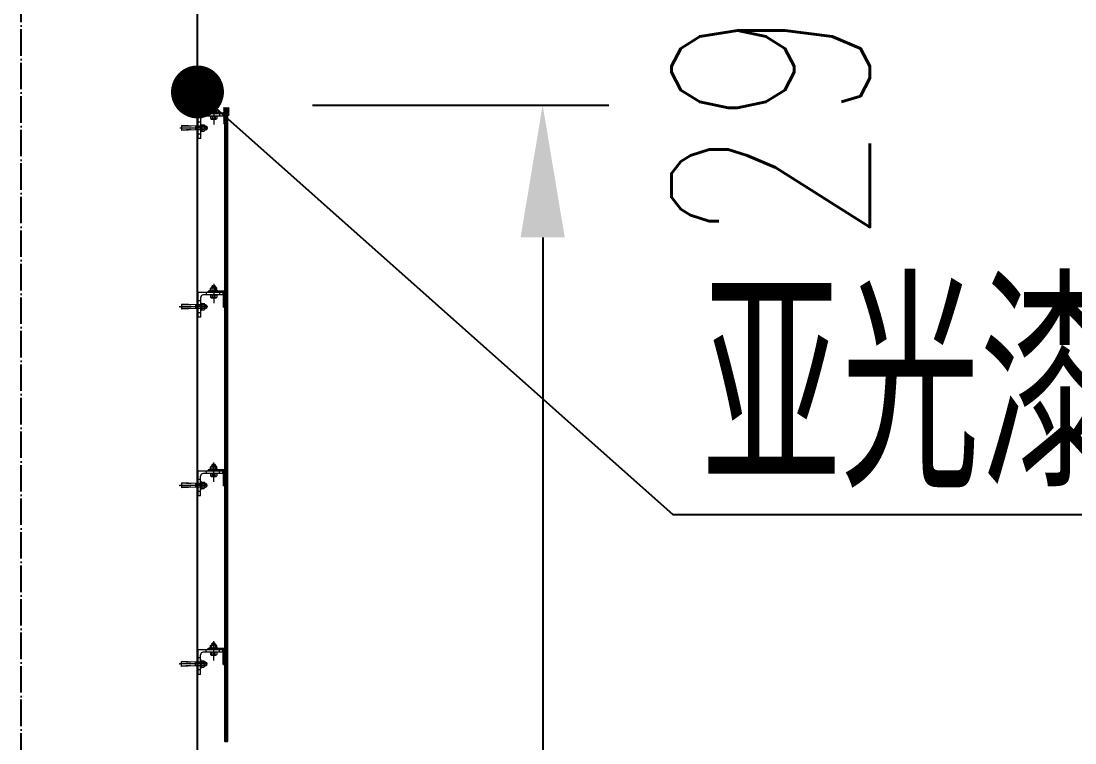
# Model space of a CAD drawing. Header units: millimetres. Extents: x -48690 to 48320, y -25312 to 3911.
# Drawn here: x -13043.8 to -12804.8, y -1548.7 to -1385 of the extents above; entities that cross this region are included whole.
import ezdxf

# ---------------------------------------------------------------- set-up
doc = ezdxf.new("R2010")
doc.units = ezdxf.units.MM
doc.header["$LTSCALE"] = 0.25
doc.header["$MEASUREMENT"] = 0
doc.linetypes.add('ACAD_ISO04W100', pattern=[30, 24, -3, 0, -3])
for name, color, linetype in [('DIM', 3, 'Continuous'), ('中心线', 5, 'ACAD_ISO04W100'), ('文字', 7, 'Continuous'), ('次轮廓线', 7, 'Continuous')]:
    doc.layers.add(name, color=color, linetype=linetype)
doc.layers.add('填充线', color=9, linetype='Continuous', lineweight=20)
doc.styles.get("Standard").update_dxf_attribs({"font": 'simplex1.shx', "width": 0.7, "bigfont": 'hztxt.shx'})
doc.dimstyles.new('150', dxfattribs={"dimscale": 15, "dimtxt": 3, "dimasz": 2, "dimexe": 1, "dimexo": 1, "dimgap": 0.5, "dimtad": 1, "dimdec": 1, "dimdsep": 46, "dimtxsty": 'Standard', "dimcen": 0.5, "dimadec": 0, "dimazin": 0, "dimtfac": 1, "dimtdec": 1, "dimtofl": 0, "dimtmove": 2, "dimatfit": 3, "dimfxl": 0, "dimtolj": 1, "dimtzin": 0, "dimarcsym": 0})

# ---------------------------------------------------------------- blocks, each defined once
blk = doc.blocks.new('A$C727327BB')
at = {"linetype": 'ByBlock'}
h = blk.add_hatch(dxfattribs=at)
h.set_pattern_fill('ANSI31', color=1, scale=15, style=0)
h.set_pattern_definition([(45, (-206.4395, -190.0115), (-1.325825, 1.325825), [])])
h.paths.add_polyline_path([(-3, 9), (-39, 9, 0.414214), (-40, 8), (-40, 7, 0.414214), (-39, 6), (-3, 6), (-3, -18, 0.414214), (-2, -19), (-1, -19, 0.414214), (0, -18), (0, 18), (7.5, 18), (7.5, 2, 0.414214), (8.5, 1), (9.5, 1, 0.414214), (10.5, 2), (10.5, 20, 0.414214), (9.5, 21), (-2, 21, 0.414214), (-3, 20)])
at = {"linetype": 'Continuous'}
blk.add_line((12, 21), (12, 21), dxfattribs=at)
at = {"linetype": 'Continuous', "const_width": 0.3}
for points in [[(-39, 9, 0.414214), (-40, 8, 0.414214)], [(-40, 7, 0.414214), (-39, 6, 0.414214)], [(-2, 21, 0.414214), (-3, 20, 0.414214)], [(7.5, 2, 0.414214), (8.5, 1, 0.414214)], [(10.5, 20, 0.414214), (9.5, 21, 0.414214)], [(9.5, 1, 0.414214), (10.5, 2, 0.414214)], [(-3, -18, 0.414214), (-2, -19, 0.414214)], [(-1, -19, 0.414214), (0, -18, 0.414214)]]:
    blk.add_lwpolyline(points, format="xyb", dxfattribs=at)
for points in [[(-40, 7), (-40, 8)], [(-39, 9), (-3, 9)], [(-3, 6), (-39, 6)], [(-3, 9), (-3, 20)], [(-3, -18), (-3, 6)], [(-2, 21), (9.5, 21)], [(0, 18), (0, -18)], [(7.5, 18), (0, 18)], [(7.5, 2), (7.5, 18)], [(9.5, 1), (8.5, 1)], [(10.5, 20), (10.5, 2)], [(-1, -19), (-2, -19)]]:
    blk.add_lwpolyline(points, dxfattribs=at)
at = {"layer": 'Defpoints', "color": 0, "linetype": 'ByBlock'}
for p in [(-40, 8), (-2, 21), (8, 20), (-2, -19)]:
    blk.add_point(p, dxfattribs=at)
blk = doc.blocks.new('A$C34480033')
at = {"linetype": 'Continuous'}
h = blk.add_hatch(dxfattribs=at)
h.set_pattern_fill('ANSI31', color=1, scale=15, style=0)
h.set_pattern_definition([(45, (-207.7575, -198.1272), (-1.325825, 1.325825), [])])
h.paths.add_polyline_path([(12.7, 15.9), (12.7, -20.1, 0.414214), (13.7, -21.1), (14.7, -21.1, 0.414214), (15.7, -20.1), (15.7, 17.9, 0.414214), (14.7, 18.9), (-23.3, 18.9, 0.414214), (-24.3, 17.9), (-24.3, 16.9, 0.414214), (-23.3, 15.9)])
for p, q in [((-24.3, 16.9), (-24.3, 17.9)), ((14.7, 18.9), (-23.3, 18.9)), ((12.7, 15.9), (-23.3, 15.9)), ((12.7, -20.1), (12.7, 15.9)), ((15.7, -20.1), (15.7, 17.9))]:
    blk.add_line(p, q, dxfattribs=at)
at = {"linetype": 'Continuous', "const_width": 0.3}
for points in [[(-23.3, 18.9, 0.414214), (-24.3, 17.9, 0.414214)], [(-24.3, 16.9, 0.414214), (-23.3, 15.9, 0.414214)], [(15.7, 17.9, 0.414214), (14.7, 18.9, 0.414214)], [(12.7, -20.1, 0.414214), (13.7, -21.1, 0.414214)], [(14.7, -21.1, 0.414214), (15.7, -20.1, 0.414214)]]:
    blk.add_lwpolyline(points, format="xyb", dxfattribs=at)
for points in [[(-24.3, 17.9), (-24.3, 16.9)], [(14.7, 18.9), (-23.3, 18.9)], [(-23.3, 15.9), (12.7, 15.9)], [(12.7, 15.9), (12.7, -20.1)], [(15.7, -20.1), (15.7, 17.9)], [(13.7, -21.1), (14.7, -21.1)]]:
    blk.add_lwpolyline(points, dxfattribs=at)
at = {"linetype": 'Continuous'}
for centre, start, end in [((-23.3, 17.9), 90, 180), ((-23.3, 16.9), 180, 270), ((14.7, 17.9), 0, 90)]:
    blk.add_arc(centre, 1, start, end, dxfattribs=at)
at = {"layer": 'Defpoints', "color": 0, "linetype": 'ByBlock'}
for p in [(-24.3, 16.9), (-23.3, 18.9), (-23.3, 15.9), (14.7, 18.9), (15.7, 17.9), (14.7, -21.1)]:
    blk.add_point(p, dxfattribs=at)
blk = doc.blocks.new('*D54')
at = {"color": 0, "lineweight": -2}
for p, q in [((-12925.52, -1344.98), (-12925.52, -1314.98)), ((-12988.8, -1374.98), (-12910.52, -1374.98)), ((-12977.74, -1404.08), (-12910.52, -1404.08)), ((-12925.52, -1434.08), (-12925.52, -1464.08))]:
    blk.add_line(p, q, dxfattribs=at)
at = {"color": 0}
for points in [[(-12930.52, -1344.98), (-12920.52, -1344.98), (-12925.52, -1374.98)], [(-12930.52, -1434.08), (-12920.52, -1434.08), (-12925.52, -1404.08)]]:
    blk.add_solid(points, dxfattribs=at)
at = {"layer": 'Defpoints', "color": 0}
for p in [(-13003.8, -1374.98), (-12925.52, -1374.98), (-12992.74, -1404.08)]:
    blk.add_point(p, dxfattribs=at)
at = {"color": 0, "insert": (-12873.82, -1388.53), "char_height": 45, "attachment_point": 5, "rotation": 90}
blk.add_mtext('\\A1;29.1', dxfattribs=at)
blk = doc.blocks.new('*D51')
at = {"color": 0, "lineweight": -2}
for p, q in [((-12977.74, -1404.08), (-12910.52, -1404.08)), ((-12925.52, -1434.08), (-12925.52, -1747.08)), ((-12983.74, -1777.08), (-12910.52, -1777.08))]:
    blk.add_line(p, q, dxfattribs=at)
at = {"color": 0}
for points in [[(-12930.52, -1434.08), (-12920.52, -1434.08), (-12925.52, -1404.08)], [(-12930.52, -1747.08), (-12920.52, -1747.08), (-12925.52, -1777.08)]]:
    blk.add_solid(points, dxfattribs=at)
at = {"layer": 'Defpoints', "color": 0}
for p in [(-12992.74, -1404.08), (-12998.74, -1777.08), (-12925.52, -1777.08)]:
    blk.add_point(p, dxfattribs=at)
at = {"color": 0, "insert": (-12955.52, -1590.58), "char_height": 45, "attachment_point": 5, "rotation": 90}
blk.add_mtext('\\A1;373', dxfattribs=at)

msp = doc.modelspace()

# ---------------------------------------------------------------- hatches: boundary and pattern name
msp.add_hatch(color=5).paths.add_polyline_path([(-12997.55, -1404.92), (-12997.08, -1404.92), (-12997.08, -1548.4), (-12997.55, -1548.4)])
at = {"layer": '填充线', "ltscale": 5}
h = msp.add_hatch(dxfattribs=at)
h.set_pattern_fill('ANSI37', scale=0.046918, style=0)
h.set_pattern_definition([(315, (-16842.20222, 3323.38309), (-0.1053344507, -0.1053344507), []), (225, (-16842.20222, 3323.38309), (-0.1053344507, 0.1053344507), [])])
h.paths.add_polyline_path([(-12997.61, -1407.92), (-12997.38, -1407.92), (-12997.38, -1407.08), (-12997.61, -1407.08)])
h = msp.add_hatch(dxfattribs=at)
h.set_pattern_fill('ANSI37', scale=0.046918, style=0)
h.set_pattern_definition([(45, (-16842.22307, -6178.04773), (-0.1053344507, 0.1053344507), []), (135, (-16842.22307, -6178.04773), (-0.1053344507, -0.1053344507), [])])
h.paths.add_polyline_path([(-12997.63, -1447.59), (-12997.4, -1447.59), (-12997.4, -1446.74), (-12997.63, -1446.74)])
h = msp.add_hatch(dxfattribs=at)
h.set_pattern_fill('ANSI37', scale=0.046918, style=0)
h.set_pattern_definition([(315, (-16842.22307, 3281.75097), (-0.1053344507, -0.1053344507), []), (225, (-16842.22307, 3281.75097), (-0.1053344507, 0.1053344507), [])])
h.paths.add_polyline_path([(-12997.63, -1449.56), (-12997.4, -1449.56), (-12997.4, -1448.71), (-12997.63, -1448.71)])
h = msp.add_hatch(dxfattribs=at)
h.set_pattern_fill('ANSI37', scale=0.046918, style=0)
h.set_pattern_definition([(45, (-16842.24391, -6218.5538), (-0.1053344507, 0.1053344507), []), (135, (-16842.24391, -6218.5538), (-0.1053344507, -0.1053344507), [])])
h.paths.add_polyline_path([(-12997.65, -1488.09), (-12997.42, -1488.09), (-12997.42, -1487.25), (-12997.65, -1487.25)])
h = msp.add_hatch(dxfattribs=at)
h.set_pattern_fill('ANSI37', scale=0.046918, style=0)
h.set_pattern_definition([(315, (-16842.24391, 3241.24489), (-0.1053344507, -0.1053344507), []), (225, (-16842.24391, 3241.24489), (-0.1053344507, 0.1053344507), [])])
h.paths.add_polyline_path([(-12997.65, -1490.06), (-12997.42, -1490.06), (-12997.42, -1489.22), (-12997.65, -1489.22)])
h = msp.add_hatch(dxfattribs=at)
h.set_pattern_fill('ANSI37', scale=0.046918, style=0)
h.set_pattern_definition([(45, (-16842.26476, -6259.05989), (-0.1053344507, 0.1053344507), []), (135, (-16842.26476, -6259.05989), (-0.1053344507, -0.1053344507), [])])
h.paths.add_polyline_path([(-12997.67, -1528.6), (-12997.44, -1528.6), (-12997.44, -1527.75), (-12997.67, -1527.75)])
h = msp.add_hatch(dxfattribs=at)
h.set_pattern_fill('ANSI37', scale=0.046918, style=0)
h.set_pattern_definition([(315, (-16842.26476, 3200.73881), (-0.1053344507, -0.1053344507), []), (225, (-16842.26476, 3200.73881), (-0.1053344507, 0.1053344507), [])])
h.paths.add_polyline_path([(-12997.67, -1530.57), (-12997.44, -1530.57), (-12997.44, -1529.72), (-12997.67, -1529.72)])

# ---------------------------------------------------------------- linework, layer by layer
at = {"color": 5}
for p, q in [((-12997.55, -1548.4), (-12997.55, -1404.76)), ((-12997.08, -1548.4), (-12997.08, -1404.79))]:
    msp.add_line(p, q, dxfattribs=at)
msp.add_line((-13003.8, -1782.08), (-13003.8, -1409.08))
at = {"const_width": 6}
msp.add_lwpolyline([(-13000.8, -1401.1, -1), (-13006.8, -1401.1, -1)], format="xyb", close=True, dxfattribs=at)
at = {"color": 5}
msp.add_lwpolyline([(-12997.55, -1404.92), (-12997.08, -1404.92), (-12997.08, -1548.4), (-12997.55, -1548.4)], close=True, dxfattribs=at)
at = {"layer": 'DIM', "color": 7, "ltscale": 100}
for p, q in [((-13003.8, -1401.1), (-12896.02, -1496.9)), ((-12896.02, -1496.9), (-12669.82, -1496.9))]:
    msp.add_line(p, q, dxfattribs=at)
at = {"layer": '中心线'}
msp.add_line((-13043.8, -2183.29), (-13043.8, -1118.97), dxfattribs=at)
at = {"layer": '填充线', "color": 7, "ltscale": 5}
for p, q in [((-13000.82, -1405.11), (-13000.63, -1405)), ((-13000.82, -1405.54), (-13000.82, -1405.11)), ((-13000.45, -1405.11), (-13000.63, -1405)), ((-13000.63, -1405), (-12999.56, -1405)), ((-13000.5, -1404.69), (-13000.42, -1404.54)), ((-13000.5, -1404.69), (-13000.5, -1405)), ((-12999.7, -1404.69), (-13000.5, -1404.69)), ((-13000.45, -1405.54), (-13000.45, -1405.11)), ((-12999.77, -1404.54), (-13000.42, -1404.54)), ((-13000.42, -1405), (-13000.42, -1404.69)), ((-13000.1, -1404.08), (-13000.1, -1408.49)), ((-12999.7, -1404.69), (-12999.77, -1404.54)), ((-12999.77, -1405), (-12999.77, -1404.69)), ((-12999.75, -1405.11), (-12999.75, -1405.54)), ((-12999.7, -1404.69), (-12999.7, -1405)), ((-12999.38, -1405.54), (-12999.38, -1405.11)), ((-12997.99, -1406.05), (-13003.62, -1406.05)), ((-13003.62, -1411.68), (-13003.62, -1406.05)), ((-13003.05, -1411.68), (-13003.05, -1407.17)), ((-12997.99, -1406.61), (-13002.49, -1406.61)), ((-13001.74, -1406.61), (-13001.74, -1406.05)), ((-13001.06, -1405.77), (-13001.06, -1405.65)), ((-13001.06, -1405.65), (-12999.14, -1405.65)), ((-13000.82, -1405.65), (-13000.82, -1405.65)), ((-13000.82, -1405.65), (-12999.38, -1405.65)), ((-13000.82, -1406.72), (-13000.82, -1407.15)), ((-13000.82, -1407.15), (-13000.63, -1407.26)), ((-13000.45, -1407.15), (-13000.63, -1407.26)), ((-13000.63, -1407.26), (-12999.56, -1407.26)), ((-13000.45, -1406.72), (-13000.45, -1407.15)), ((-12999.75, -1407.15), (-12999.75, -1406.72)), ((-12999.38, -1405.65), (-12999.38, -1405.65)), ((-12999.38, -1406.72), (-12999.38, -1407.15)), ((-12999.14, -1405.77), (-12999.14, -1405.65)), ((-12998.74, -1406.61), (-12998.74, -1406.05)), ((-12997.99, -1406.61), (-12997.99, -1406.05)), ((-12997.39, -1405.37), (-12996.91, -1405.37)), ((-13001.46, -1409.28), (-13007.78, -1409.28)), ((-13004.24, -1408.88), (-13007.33, -1408.71)), ((-13007.33, -1409.86), (-13007.33, -1408.71)), ((-13005.29, -1408.93), (-13007.33, -1408.83)), ((-13005.29, -1409.64), (-13007.33, -1409.74)), ((-13004.24, -1409.69), (-13007.33, -1409.86)), ((-13005.29, -1408.93), (-13005.29, -1408.82)), ((-13005.29, -1409.64), (-13005.29, -1409.74)), ((-13001.86, -1408.88), (-13004.24, -1408.88)), ((-13004.24, -1408.88), (-13004.24, -1409.69)), ((-13004.24, -1408.96), (-13003.05, -1408.96)), ((-13004.24, -1409.61), (-13003.05, -1409.61)), ((-13001.86, -1409.69), (-13004.24, -1409.69)), ((-13003.05, -1407.92), (-13003.62, -1407.92)), ((-13003.05, -1408.32), (-13002.93, -1408.32)), ((-13003.05, -1410.25), (-13003.05, -1408.32)), ((-13002.93, -1410.25), (-13002.93, -1408.32)), ((-13002.93, -1408.56), (-13002.81, -1408.56)), ((-13002.81, -1410.01), (-13002.81, -1408.56)), ((-13002.71, -1408.56), (-13002.27, -1408.56)), ((-13002.27, -1408.93), (-13002.71, -1408.93)), ((-13002.71, -1409.64), (-13002.27, -1409.64)), ((-13002.27, -1409.64), (-13002.17, -1409.82)), ((-13002.27, -1410.01), (-13002.17, -1409.82)), ((-13002.17, -1409.82), (-13002.17, -1408.75)), ((-13002.17, -1408.96), (-13001.7, -1408.96)), ((-13001.86, -1408.88), (-13001.71, -1408.96)), ((-13001.86, -1408.88), (-13001.86, -1409.69)), ((-13001.86, -1409.69), (-13001.71, -1409.61)), ((-13001.71, -1408.96), (-13001.71, -1409.61)), ((-13003.05, -1410.65), (-13003.62, -1410.65)), ((-13003.05, -1411.68), (-13003.62, -1411.68)), ((-13003.05, -1410.25), (-13002.93, -1410.25)), ((-13002.93, -1410.01), (-13002.81, -1410.01)), ((-13002.71, -1410.01), (-13002.27, -1410.01)), ((-13000.84, -1445.61), (-13000.66, -1445.51)), ((-13000.84, -1446.04), (-13000.84, -1445.61)), ((-13000.66, -1445.51), (-12999.58, -1445.51)), ((-13000.47, -1445.61), (-13000.66, -1445.51)), ((-13000.52, -1445.2), (-13000.44, -1445.05)), ((-12999.72, -1445.2), (-13000.52, -1445.2)), ((-13000.52, -1445.2), (-13000.52, -1445.51)), ((-13000.47, -1446.04), (-13000.47, -1445.61)), ((-12999.79, -1445.05), (-13000.44, -1445.05)), ((-13000.44, -1445.51), (-13000.44, -1445.2)), ((-13000.12, -1444.59), (-13000.12, -1448.99)), ((-12999.72, -1445.2), (-12999.79, -1445.05)), ((-12999.79, -1445.51), (-12999.79, -1445.2)), ((-12999.77, -1445.61), (-12999.77, -1446.04)), ((-12999.72, -1445.2), (-12999.72, -1445.51)), ((-12999.4, -1446.04), (-12999.4, -1445.61)), ((-13003.64, -1452.18), (-13003.64, -1446.55)), ((-12998.01, -1446.55), (-13003.64, -1446.55)), ((-13003.07, -1452.18), (-13003.07, -1447.68)), ((-12998.01, -1447.12), (-13002.51, -1447.12)), ((-13001.76, -1447.12), (-13001.76, -1446.55)), ((-13001.08, -1446.15), (-12999.16, -1446.15)), ((-13001.08, -1446.27), (-13001.08, -1446.15)), ((-13000.84, -1446.15), (-12999.4, -1446.15)), ((-13000.84, -1446.15), (-13000.84, -1446.15)), ((-13000.84, -1447.22), (-13000.84, -1447.66)), ((-13000.84, -1447.66), (-13000.66, -1447.76)), ((-13000.47, -1447.66), (-13000.66, -1447.76)), ((-13000.66, -1447.76), (-12999.58, -1447.76)), ((-13000.47, -1447.22), (-13000.47, -1447.66)), ((-12999.77, -1447.66), (-12999.77, -1447.22)), ((-12999.4, -1446.15), (-12999.4, -1446.15)), ((-12999.4, -1447.22), (-12999.4, -1447.66)), ((-12999.16, -1446.27), (-12999.16, -1446.15)), ((-12998.76, -1447.12), (-12998.76, -1446.55)), ((-12998.01, -1447.12), (-12998.01, -1446.55)), ((-13001.48, -1449.79), (-13007.8, -1449.79)), ((-13007.35, -1450.36), (-13007.35, -1449.22)), ((-13004.26, -1449.39), (-13007.35, -1449.22)), ((-13005.31, -1449.43), (-13007.35, -1449.34)), ((-13005.31, -1450.15), (-13007.35, -1450.24)), ((-13004.26, -1450.19), (-13007.35, -1450.36)), ((-13005.31, -1449.43), (-13005.31, -1449.33)), ((-13005.31, -1450.15), (-13005.31, -1450.25)), ((-13004.26, -1449.39), (-13004.26, -1450.19)), ((-13001.88, -1449.39), (-13004.26, -1449.39)), ((-13004.26, -1449.47), (-13003.07, -1449.47)), ((-13004.26, -1450.11), (-13003.07, -1450.11)), ((-13001.88, -1450.19), (-13004.26, -1450.19)), ((-13003.07, -1448.43), (-13003.64, -1448.43)), ((-13003.07, -1450.75), (-13003.07, -1448.83)), ((-13003.07, -1448.83), (-13002.95, -1448.83)), ((-13002.95, -1450.75), (-13002.95, -1448.83)), ((-13002.95, -1449.07), (-13002.83, -1449.07)), ((-13002.95, -1450.51), (-13002.83, -1450.51)), ((-13002.83, -1450.51), (-13002.83, -1449.07)), ((-13002.73, -1449.07), (-13002.29, -1449.07)), ((-13002.29, -1449.44), (-13002.73, -1449.44)), ((-13002.73, -1450.14), (-13002.29, -1450.14)), ((-13002.73, -1450.51), (-13002.29, -1450.51)), ((-13002.29, -1450.14), (-13002.19, -1450.33)), ((-13002.29, -1450.51), (-13002.19, -1450.33)), ((-13002.19, -1450.33), (-13002.19, -1449.25)), ((-13002.19, -1449.47), (-13001.72, -1449.47)), ((-13001.88, -1449.39), (-13001.88, -1450.19)), ((-13001.88, -1449.39), (-13001.73, -1449.46)), ((-13001.88, -1450.19), (-13001.73, -1450.12)), ((-13001.73, -1449.46), (-13001.73, -1450.12)), ((-13003.07, -1451.15), (-13003.64, -1451.15)), ((-13003.07, -1452.18), (-13003.64, -1452.18)), ((-13003.07, -1450.75), (-13002.95, -1450.75)), ((-13000.86, -1486.12), (-13000.68, -1486.01)), ((-13000.86, -1486.55), (-13000.86, -1486.12)), ((-13000.68, -1486.01), (-12999.6, -1486.01)), ((-13000.49, -1486.12), (-13000.68, -1486.01)), ((-13000.54, -1485.7), (-13000.47, -1485.55)), ((-12999.74, -1485.7), (-13000.54, -1485.7)), ((-13000.54, -1485.7), (-13000.54, -1486.01)), ((-13000.49, -1486.55), (-13000.49, -1486.12)), ((-12999.81, -1485.55), (-13000.47, -1485.55)), ((-13000.47, -1486.01), (-13000.47, -1485.7)), ((-13000.14, -1485.09), (-13000.14, -1489.5)), ((-12999.74, -1485.7), (-12999.81, -1485.55)), ((-12999.81, -1486.01), (-12999.81, -1485.7)), ((-12999.79, -1486.12), (-12999.79, -1486.55)), ((-12999.74, -1485.7), (-12999.74, -1486.01)), ((-12999.42, -1486.55), (-12999.42, -1486.12)), ((-13003.66, -1492.69), (-13003.66, -1487.06)), ((-12998.03, -1487.06), (-13003.66, -1487.06)), ((-13003.1, -1492.69), (-13003.1, -1488.19)), ((-12998.03, -1487.62), (-13002.53, -1487.62)), ((-13001.78, -1487.62), (-13001.78, -1487.06)), ((-13001.1, -1486.66), (-12999.18, -1486.66)), ((-13001.1, -1486.78), (-13001.1, -1486.66)), ((-13000.86, -1486.66), (-12999.42, -1486.66)), ((-13000.86, -1486.66), (-13000.86, -1486.66)), ((-13000.86, -1487.73), (-13000.86, -1488.16)), ((-13000.86, -1488.16), (-13000.68, -1488.27)), ((-13000.49, -1488.16), (-13000.68, -1488.27)), ((-13000.68, -1488.27), (-12999.6, -1488.27)), ((-13000.49, -1487.73), (-13000.49, -1488.16)), ((-12999.79, -1488.16), (-12999.79, -1487.73)), ((-12999.42, -1486.66), (-12999.42, -1486.66)), ((-12999.42, -1487.73), (-12999.42, -1488.16)), ((-12999.18, -1486.78), (-12999.18, -1486.66)), ((-12998.78, -1487.62), (-12998.78, -1487.06)), ((-12998.03, -1487.62), (-12998.03, -1487.06)), ((-13001.51, -1490.3), (-13007.82, -1490.3)), ((-13007.37, -1490.87), (-13007.37, -1489.72)), ((-13004.28, -1489.9), (-13007.37, -1489.72)), ((-13005.33, -1489.94), (-13007.37, -1489.84)), ((-13005.33, -1490.65), (-13007.37, -1490.75)), ((-13004.28, -1490.7), (-13007.37, -1490.87)), ((-13005.33, -1489.94), (-13005.33, -1489.84)), ((-13005.33, -1490.65), (-13005.33, -1490.76)), ((-13004.28, -1489.9), (-13004.28, -1490.7)), ((-13001.9, -1489.9), (-13004.28, -1489.9)), ((-13004.28, -1489.98), (-13003.1, -1489.98)), ((-13004.28, -1490.62), (-13003.1, -1490.62)), ((-13001.9, -1490.7), (-13004.28, -1490.7)), ((-13003.1, -1488.94), (-13003.66, -1488.94)), ((-13003.1, -1491.26), (-13003.1, -1489.33)), ((-13003.1, -1489.33), (-13002.98, -1489.33)), ((-13002.98, -1491.26), (-13002.98, -1489.33)), ((-13002.98, -1489.58), (-13002.85, -1489.58)), ((-13002.98, -1491.02), (-13002.85, -1491.02)), ((-13002.85, -1491.02), (-13002.85, -1489.58)), ((-13002.75, -1489.58), (-13002.32, -1489.58)), ((-13002.32, -1489.95), (-13002.75, -1489.95)), ((-13002.75, -1490.65), (-13002.32, -1490.65)), ((-13002.75, -1491.02), (-13002.32, -1491.02)), ((-13002.32, -1490.65), (-13002.21, -1490.83)), ((-13002.32, -1491.02), (-13002.21, -1490.83)), ((-13002.21, -1490.83), (-13002.21, -1489.76)), ((-13002.21, -1489.98), (-13001.74, -1489.98)), ((-13001.9, -1489.9), (-13001.9, -1490.7)), ((-13001.9, -1489.9), (-13001.75, -1489.97)), ((-13001.9, -1490.7), (-13001.75, -1490.62)), ((-13001.75, -1489.97), (-13001.75, -1490.62)), ((-13003.1, -1491.66), (-13003.66, -1491.66)), ((-13003.1, -1492.69), (-13003.66, -1492.69)), ((-13003.1, -1491.26), (-13002.98, -1491.26)), ((-13000.88, -1526.62), (-13000.7, -1526.52)), ((-13000.88, -1527.06), (-13000.88, -1526.62)), ((-13000.7, -1526.52), (-12999.62, -1526.52)), ((-13000.51, -1526.62), (-13000.7, -1526.52)), ((-13000.56, -1526.21), (-13000.49, -1526.06)), ((-12999.76, -1526.21), (-13000.56, -1526.21)), ((-13000.56, -1526.21), (-13000.56, -1526.52)), ((-13000.51, -1527.06), (-13000.51, -1526.62)), ((-12999.83, -1526.06), (-13000.49, -1526.06)), ((-13000.49, -1526.52), (-13000.49, -1526.21)), ((-13000.16, -1525.6), (-13000.16, -1530.01)), ((-12999.76, -1526.21), (-12999.83, -1526.06)), ((-12999.83, -1526.52), (-12999.83, -1526.21)), ((-12999.81, -1526.62), (-12999.81, -1527.06)), ((-12999.76, -1526.21), (-12999.76, -1526.52)), ((-12999.44, -1527.06), (-12999.44, -1526.62)), ((-13003.68, -1533.2), (-13003.68, -1527.57)), ((-12998.05, -1527.57), (-13003.68, -1527.57)), ((-13003.12, -1529.44), (-13003.68, -1529.44)), ((-13003.12, -1533.2), (-13003.12, -1528.69)), ((-12998.05, -1528.13), (-13002.55, -1528.13)), ((-13001.8, -1528.13), (-13001.8, -1527.57)), ((-13001.12, -1527.16), (-12999.2, -1527.16)), ((-13001.12, -1527.28), (-13001.12, -1527.16)), ((-13000.88, -1527.16), (-12999.44, -1527.16)), ((-13000.88, -1527.16), (-13000.88, -1527.16)), ((-13000.88, -1528.24), (-13000.88, -1528.67)), ((-13000.88, -1528.67), (-13000.7, -1528.77)), ((-13000.51, -1528.67), (-13000.7, -1528.77)), ((-13000.7, -1528.77), (-12999.62, -1528.77)), ((-13000.51, -1528.24), (-13000.51, -1528.67)), ((-12999.81, -1528.67), (-12999.81, -1528.24)), ((-12999.44, -1527.16), (-12999.44, -1527.16)), ((-12999.44, -1528.24), (-12999.44, -1528.67)), ((-12999.2, -1527.28), (-12999.2, -1527.16)), ((-12998.8, -1528.13), (-12998.8, -1527.57)), ((-12998.05, -1528.13), (-12998.05, -1527.57)), ((-13001.53, -1530.8), (-13007.84, -1530.8)), ((-13007.39, -1531.38), (-13007.39, -1530.23)), ((-13004.3, -1530.4), (-13007.39, -1530.23)), ((-13005.36, -1530.45), (-13007.39, -1530.35)), ((-13005.36, -1531.16), (-13007.39, -1531.26)), ((-13004.3, -1531.2), (-13007.39, -1531.38)), ((-13005.36, -1530.45), (-13005.36, -1530.34)), ((-13005.36, -1531.16), (-13005.36, -1531.26)), ((-13004.3, -1530.4), (-13004.3, -1531.2)), ((-13001.92, -1530.4), (-13004.3, -1530.4)), ((-13004.3, -1530.48), (-13003.12, -1530.48)), ((-13004.3, -1531.12), (-13003.12, -1531.12)), ((-13001.92, -1531.2), (-13004.3, -1531.2)), ((-13003.12, -1531.76), (-13003.12, -1529.84)), ((-13003.12, -1529.84), (-13003, -1529.84)), ((-13003.12, -1531.76), (-13003, -1531.76)), ((-13003, -1531.76), (-13003, -1529.84)), ((-13003, -1530.08), (-13002.88, -1530.08)), ((-13003, -1531.52), (-13002.88, -1531.52)), ((-13002.88, -1531.52), (-13002.88, -1530.08)), ((-13002.77, -1530.08), (-13002.34, -1530.08)), ((-13002.34, -1530.45), (-13002.77, -1530.45)), ((-13002.77, -1531.15), (-13002.34, -1531.15)), ((-13002.77, -1531.52), (-13002.34, -1531.52)), ((-13002.34, -1531.15), (-13002.23, -1531.34)), ((-13002.34, -1531.52), (-13002.23, -1531.34)), ((-13002.23, -1531.34), (-13002.23, -1530.27)), ((-13002.23, -1530.48), (-13001.76, -1530.48)), ((-13001.92, -1530.4), (-13001.92, -1531.2)), ((-13001.92, -1530.4), (-13001.77, -1530.48)), ((-13001.92, -1531.2), (-13001.77, -1531.13)), ((-13001.77, -1530.48), (-13001.77, -1531.13)), ((-13003.12, -1532.16), (-13003.68, -1532.16)), ((-13003.12, -1533.2), (-13003.68, -1533.2))]:
    msp.add_line(p, q, dxfattribs=at)
for points in [[(-12997.61, -1407.92), (-12997.38, -1407.92), (-12997.38, -1407.08), (-12997.61, -1407.08)], [(-12997.63, -1446.74), (-12997.4, -1446.74), (-12997.4, -1447.59), (-12997.63, -1447.59)], [(-12997.63, -1449.56), (-12997.4, -1449.56), (-12997.4, -1448.71), (-12997.63, -1448.71)], [(-12997.65, -1487.25), (-12997.42, -1487.25), (-12997.42, -1488.09), (-12997.65, -1488.09)], [(-12997.65, -1490.06), (-12997.42, -1490.06), (-12997.42, -1489.22), (-12997.65, -1489.22)], [(-12997.67, -1527.75), (-12997.44, -1527.75), (-12997.44, -1528.6), (-12997.67, -1528.6)], [(-12997.67, -1530.57), (-12997.44, -1530.57), (-12997.44, -1529.72), (-12997.67, -1529.72)]]:
    msp.add_lwpolyline(points, close=True, dxfattribs=at)
for centre, radius, start, end in [((-13000.1, -1405.63), 0.63, 56.1449, 123.8551), ((-12999.56, -1405.21), 0.214, 30.0079, 149.9921), ((-13002.49, -1407.17), 0.563, 90, 180), ((-13000.63, -1405.43), 0.214, 209.9944, 330.0056), ((-13000.63, -1406.82), 0.214, 29.9944, 150.0056), ((-13000.1, -1405.01), 0.63, 236.1437, 303.8563), ((-13000.1, -1407.24), 0.63, 56.1437, 123.8563), ((-13000.1, -1406.63), 0.63, 236.1449, 303.8551), ((-12999.56, -1405.43), 0.214, 209.9944, 330.0056), ((-12999.56, -1406.82), 0.214, 29.9944, 150.0056), ((-12999.56, -1407.04), 0.214, 210.0079, 329.9921), ((-13002.6, -1408.75), 0.214, 119.9944, 240.0056), ((-13002.18, -1409.28), 0.63, 146.1437, 213.8563), ((-13002.6, -1409.82), 0.214, 119.9944, 240.0056), ((-13002.38, -1408.75), 0.214, 300.0079, 59.9921), ((-13002.8, -1409.28), 0.63, 326.1449, 33.8551), ((-13000.12, -1446.14), 0.63, 56.1449, 123.8551), ((-12999.58, -1445.72), 0.214, 30.0079, 149.9921), ((-13002.51, -1447.68), 0.563, 90, 180), ((-13000.66, -1445.94), 0.214, 209.9944, 330.0056), ((-13000.66, -1447.33), 0.214, 29.9944, 150.0056), ((-13000.12, -1445.52), 0.63, 236.1437, 303.8563), ((-13000.12, -1447.75), 0.63, 56.1437, 123.8563), ((-13000.12, -1447.13), 0.63, 236.1449, 303.8551), ((-12999.58, -1445.94), 0.214, 209.9944, 330.0056), ((-12999.58, -1447.33), 0.214, 29.9944, 150.0056), ((-12999.58, -1447.55), 0.214, 210.0079, 329.9921), ((-13002.62, -1449.25), 0.214, 119.9944, 240.0056), ((-13002.2, -1449.79), 0.63, 146.1437, 213.8563), ((-13002.62, -1450.33), 0.214, 119.9944, 240.0056), ((-13002.4, -1449.25), 0.214, 300.0079, 59.9921), ((-13002.82, -1449.79), 0.63, 326.1449, 33.8551), ((-13000.14, -1486.64), 0.63, 56.1449, 123.8551), ((-12999.6, -1486.22), 0.214, 30.0079, 149.9921), ((-13002.53, -1488.19), 0.563, 90, 180), ((-13000.68, -1486.44), 0.214, 209.9944, 330.0056), ((-13000.68, -1487.84), 0.214, 29.9944, 150.0056), ((-13000.14, -1486.03), 0.63, 236.1437, 303.8563), ((-13000.14, -1488.25), 0.63, 56.1437, 123.8563), ((-13000.14, -1487.64), 0.63, 236.1449, 303.8551), ((-12999.6, -1486.44), 0.214, 209.9944, 330.0056), ((-12999.6, -1487.84), 0.214, 29.9944, 150.0056), ((-12999.6, -1488.05), 0.214, 210.0079, 329.9921), ((-13002.64, -1489.76), 0.214, 119.9944, 240.0056), ((-13002.22, -1490.3), 0.63, 146.1437, 213.8563), ((-13002.64, -1490.83), 0.214, 119.9944, 240.0056), ((-13002.42, -1489.76), 0.214, 300.0079, 59.9921), ((-13002.84, -1490.3), 0.63, 326.1449, 33.8551), ((-13000.7, -1526.95), 0.214, 209.9944, 330.0056), ((-13000.16, -1527.15), 0.63, 56.1449, 123.8551), ((-13000.16, -1526.53), 0.63, 236.1437, 303.8563), ((-12999.62, -1526.73), 0.214, 30.0079, 149.9921), ((-12999.62, -1526.95), 0.214, 209.9944, 330.0056), ((-13002.55, -1528.69), 0.563, 90, 180), ((-13000.7, -1528.34), 0.214, 29.9944, 150.0056), ((-13000.16, -1528.76), 0.63, 56.1437, 123.8563), ((-13000.16, -1528.14), 0.63, 236.1449, 303.8551), ((-12999.62, -1528.34), 0.214, 29.9944, 150.0056), ((-12999.62, -1528.56), 0.214, 210.0079, 329.9921), ((-13002.66, -1530.27), 0.214, 119.9944, 240.0056), ((-13002.25, -1530.8), 0.63, 146.1437, 213.8563), ((-13002.66, -1531.34), 0.214, 119.9944, 240.0056), ((-13002.44, -1530.27), 0.214, 300.0079, 59.9921), ((-13002.86, -1530.8), 0.63, 326.1449, 33.8551)]:
    msp.add_arc(centre, radius, start, end, dxfattribs=at)
for p in [(-13007.8, -1449.79), (-13007.82, -1490.3), (-13007.84, -1530.8)]:
    msp.add_point(p, dxfattribs=at)
at = {"layer": '次轮廓线'}
msp.add_line((-13003.8, -1875.68), (-13003.8, -1374.98), dxfattribs=at)

# ---------------------------------------------------------------- block references
at = {"layer": '填充线', "color": 7, "ltscale": 5, "xscale": 0.09383647795766592, "yscale": 0.09383647798676975, "zscale": 0.09383647798738703}
for name, p in [('A$C727327BB', (-12997.61, -1406.61)), ('A$C34480033', (-12999.11, -1448.04)), ('A$C34480033', (-12999.13, -1488.55)), ('A$C34480033', (-12999.15, -1529.05))]:
    msp.add_blockref(name, p, dxfattribs=at)

# ---------------------------------------------------------------- texts
at = {"layer": '文字', "insert": (-12779.14, -1468.34), "char_height": 45, "width": 438.3587, "attachment_point": 5}
msp.add_mtext('亚光漆喷涂止点', dxfattribs=at)

# ---------------------------------------------------------------- dimensions: what is measured, and where the dimension line sits
dim = msp.add_linear_dim(base=(-12925.52, -1374.98), p1=(-12992.74, -1404.08), p2=(-13003.8, -1374.98), angle=90, dimstyle='150')
dim.commit()
dim.dimension.update_dxf_attribs({"geometry": '*D54', "text_midpoint": (-12873.82, -1388.53), "dimtype": 160})
dim = msp.add_linear_dim(base=(-12925.52, -1777.08), p1=(-12992.74, -1404.08), p2=(-12998.74, -1777.08), angle=90, dimstyle='150')
dim.commit()
dim.dimension.update_dxf_attribs({"geometry": '*D51', "text_midpoint": (-12955.52, -1590.58)})

doc.saveas('drawing.dxf')
